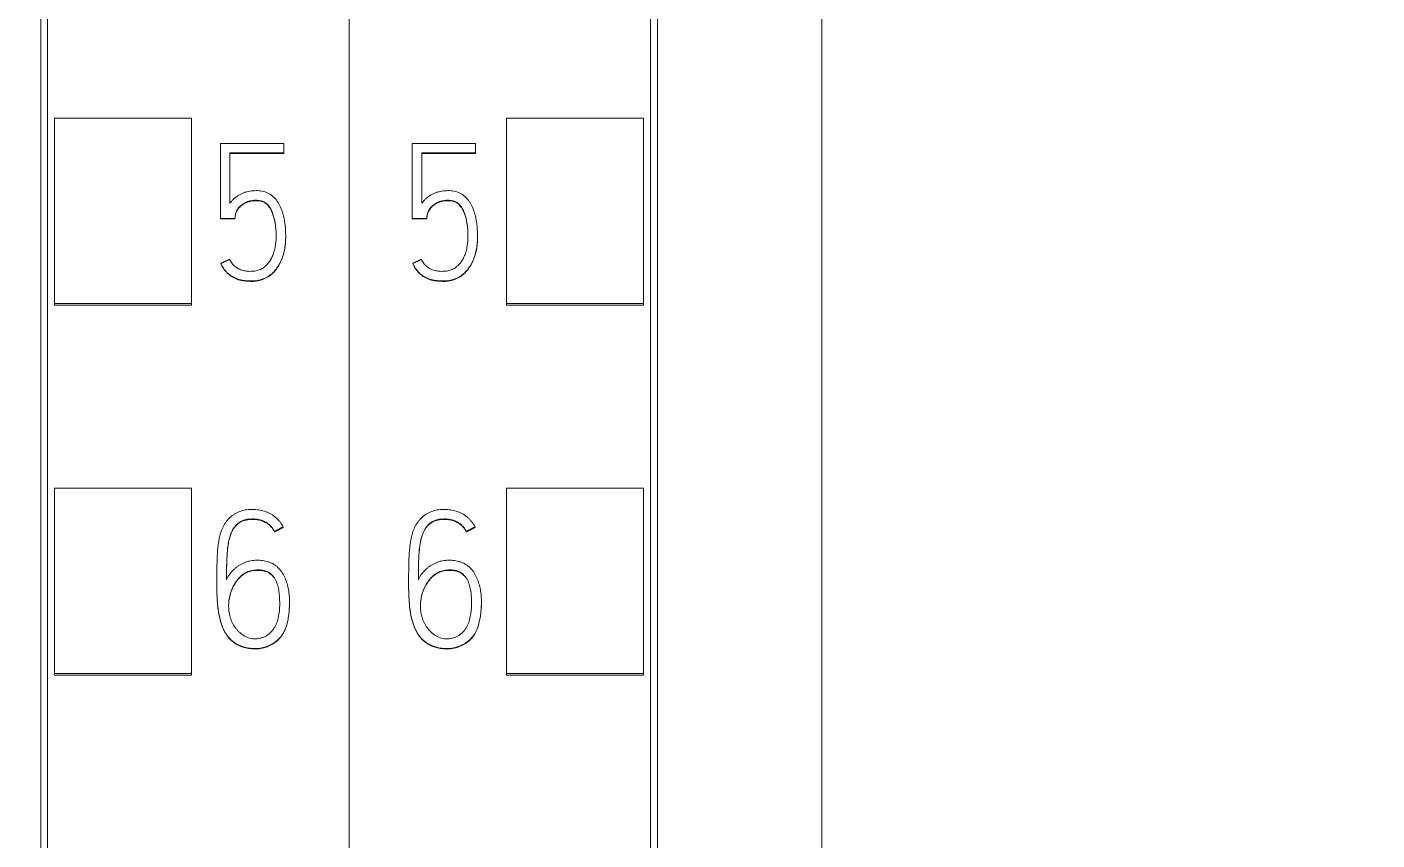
# Model space of a CAD drawing. Header units: millimetres. Extents: x 1359 to 3577, y 1333 to 3557.
# Drawn here: x 2831.47 to 2851.17, y 3276.63 to 3288.49 of the extents above; entities that cross this region are included whole.
import ezdxf

# ---------------------------------------------------------------- set-up
doc = ezdxf.new("R2010")
doc.units = ezdxf.units.MM
doc.set_wipeout_variables(frame=1)
doc.layers.add('000-PI-Oprema', color=30, linetype='Continuous', lineweight=5)
doc.layers.add('002-PI-Kabelska kanalica', color=150, linetype='Continuous')

# ---------------------------------------------------------------- blocks, each defined once
blk = doc.blocks.new('S7-1500 DQ HF - 6ES7522-1BL01-0AB0')
blk.add_wipeout([(0, 147), (34.8, 147), (34.8, 0), (0, 0)])
at = {"layer": '000-PI-Oprema', "color": 0, "linetype": 'ByBlock', "lineweight": 0}
for p, q in [((0, 134.681), (0, 21.262)), ((34.8, 134.681), (34.8, 21.262)), ((4.4, 132.4), (4.4, 23.585)), ((30.4, 23.585), (30.4, 132.4)), ((2.3, 101.375), (2.3, 104.078)), ((4.3, 104.078), (2.3, 104.078)), ((4.3, 101.375), (4.3, 104.078)), ((30.5, 101.375), (30.5, 104.078)), ((30.5, 104.078), (32.5, 104.078)), ((32.5, 101.375), (32.5, 104.078)), ((0.924, 103.71), (0.924, 102.615)), ((1.848, 103.71), (0.924, 103.71)), ((1.848, 103.571), (1.848, 103.71)), ((32.924, 103.71), (32.924, 102.615)), ((33.848, 103.71), (32.924, 103.71)), ((33.848, 103.571), (33.848, 103.71)), ((1.063, 102.836), (1.063, 103.571)), ((1.063, 103.571), (1.848, 103.571)), ((1.848, 103.565), (1.063, 103.565)), ((1.848, 103.571), (1.848, 103.565)), ((33.063, 102.836), (33.063, 103.571)), ((33.063, 103.571), (33.848, 103.571)), ((33.848, 103.565), (33.063, 103.565)), ((33.848, 103.571), (33.848, 103.565)), ((0.924, 102.615), (0.924, 102.609)), ((0.924, 102.615), (1.135, 102.615)), ((1.135, 102.609), (0.924, 102.609)), ((1.135, 102.615), (1.135, 102.609)), ((32.924, 102.615), (32.924, 102.609)), ((32.924, 102.615), (33.135, 102.615)), ((33.135, 102.609), (32.924, 102.609)), ((33.135, 102.615), (33.135, 102.609)), ((1.876, 102.351), (1.876, 102.357)), ((33.876, 102.351), (33.876, 102.357)), ((0.93, 101.96), (0.93, 101.954)), ((32.93, 101.96), (32.93, 101.954)), ((2.3, 101.349), (2.3, 101.375)), ((4.3, 101.375), (2.3, 101.375)), ((4.3, 101.349), (2.3, 101.349)), ((4.3, 101.349), (4.3, 101.375)), ((30.5, 101.349), (30.5, 101.375)), ((30.5, 101.375), (32.5, 101.375)), ((30.5, 101.349), (32.5, 101.349)), ((32.5, 101.349), (32.5, 101.375)), ((2.3, 95.974), (2.3, 98.676)), ((4.3, 98.676), (2.3, 98.676)), ((4.3, 95.974), (4.3, 98.676)), ((30.5, 95.974), (30.5, 98.676)), ((30.5, 98.676), (32.5, 98.676)), ((32.5, 95.974), (32.5, 98.676)), ((1.713, 98.046), (1.713, 98.04)), ((1.841, 98.113), (1.841, 98.107)), ((33.713, 98.046), (33.713, 98.04)), ((33.841, 98.113), (33.841, 98.107)), ((0.87, 97.309), (0.87, 97.302)), ((32.87, 97.309), (32.87, 97.302)), ((1.933, 97.01), (1.933, 97.016)), ((33.933, 97.01), (33.933, 97.016)), ((4.3, 95.974), (2.3, 95.974)), ((2.3, 95.949), (2.3, 95.974)), ((4.3, 95.949), (4.3, 95.974)), ((30.5, 95.974), (32.5, 95.974)), ((30.5, 95.949), (30.5, 95.974)), ((32.5, 95.949), (32.5, 95.974)), ((4.3, 95.949), (2.3, 95.949)), ((30.5, 95.949), (32.5, 95.949))]:
    blk.add_line(p, q, dxfattribs=at)
for points, knots in [([(4.5, 132.586), (4.5, 129.542), (4.5, 119.972), (4.5, 105.802), (4.5, 91.235), (4.5, 77.025), (4.5, 62.731), (4.5, 47.245), (4.5, 34.605), (4.5, 26.64), (4.5, 23.299)], [0, 0, 0, 0, 0.083934, 0.263736, 0.389889, 0.484142, 0.653794, 0.78188, 0.908517, 1, 1, 1, 1]), ([(30.3, 23.299), (30.3, 26.64), (30.3, 34.605), (30.3, 47.245), (30.3, 62.731), (30.3, 77.025), (30.3, 91.235), (30.3, 105.802), (30.3, 119.972), (30.3, 129.542), (30.3, 132.586)], [0, 0, 0, 0, 0.091483, 0.21812, 0.346206, 0.515858, 0.610111, 0.736264, 0.916066, 1, 1, 1, 1]), ([(6.9, 129.52), (6.9, 127.497), (6.9, 118.948), (6.9, 105.802), (6.9, 91.235), (6.9, 77.025), (6.9, 62.731), (6.9, 47.245), (6.9, 34.486), (6.9, 25.605), (6.9, 21.348), (6.9, 20.55)], [0, 0, 0, 0, 0.055935, 0.236292, 0.362833, 0.457376, 0.627551, 0.756032, 0.883059, 0.978086, 1, 1, 1, 1]), ([(0.93, 101.96), (0.942, 101.933), (0.956, 101.908), (0.98, 101.872), (0.988, 101.861), (1.007, 101.838), (1.018, 101.828), (1.039, 101.808), (1.05, 101.799), (1.074, 101.782), (1.085, 101.774), (1.11, 101.759), (1.123, 101.752), (1.15, 101.74), (1.163, 101.735), (1.191, 101.725), (1.205, 101.721), (1.233, 101.714), (1.248, 101.712), (1.277, 101.708), (1.291, 101.707), (1.313, 101.705), (1.32, 101.705), (1.335, 101.704), (1.342, 101.704), (1.364, 101.703), (1.379, 101.703), (1.408, 101.703), (1.423, 101.704), (1.452, 101.708), (1.466, 101.71), (1.495, 101.716), (1.51, 101.72), (1.551, 101.734), (1.578, 101.745), (1.617, 101.767), (1.629, 101.775), (1.653, 101.792), (1.664, 101.801), (1.686, 101.821), (1.697, 101.831), (1.717, 101.852), (1.727, 101.864), (1.753, 101.899), (1.769, 101.923), (1.79, 101.961), (1.797, 101.974), (1.809, 102.001), (1.815, 102.014), (1.831, 102.055), (1.84, 102.083), (1.855, 102.139), (1.861, 102.168), (1.867, 102.211), (1.869, 102.225), (1.872, 102.254), (1.873, 102.269), (1.876, 102.313), (1.876, 102.342), (1.875, 102.4), (1.873, 102.458), (1.868, 102.516), (1.86, 102.574), (1.855, 102.602), (1.846, 102.645), (1.842, 102.66), (1.835, 102.688), (1.83, 102.702), (1.817, 102.744), (1.806, 102.771), (1.786, 102.811), (1.779, 102.824), (1.765, 102.849), (1.757, 102.861), (1.731, 102.896), (1.712, 102.918), (1.667, 102.957), (1.643, 102.974), (1.603, 102.993), (1.589, 102.999), (1.561, 103.008), (1.547, 103.012), (1.518, 103.017), (1.503, 103.019), (1.474, 103.021), (1.459, 103.021), (1.429, 103.021), (1.415, 103.02), (1.386, 103.018), (1.371, 103.016), (1.342, 103.012), (1.328, 103.009), (1.299, 103.002), (1.285, 102.998), (1.257, 102.988), (1.243, 102.982), (1.217, 102.97), (1.204, 102.963), (1.179, 102.948), (1.166, 102.939), (1.143, 102.922), (1.132, 102.912), (1.11, 102.892), (1.1, 102.882), (1.081, 102.86), (1.071, 102.848), (1.063, 102.836)], [0, 0, 0, 0, 0.03125, 0.03125, 0.046875, 0.046875, 0.0625, 0.0625, 0.078125, 0.078125, 0.09375, 0.09375, 0.109375, 0.109375, 0.125, 0.125, 0.140625, 0.140625, 0.15625, 0.15625, 0.171875, 0.171875, 0.179688, 0.179688, 0.1875, 0.1875, 0.203125, 0.203125, 0.21875, 0.21875, 0.234375, 0.234375, 0.25, 0.25, 0.28125, 0.28125, 0.296875, 0.296875, 0.3125, 0.3125, 0.328125, 0.328125, 0.34375, 0.34375, 0.375, 0.375, 0.390625, 0.390625, 0.40625, 0.40625, 0.4375, 0.4375, 0.46875, 0.46875, 0.484375, 0.484375, 0.5, 0.5, 0.53125, 0.53125, 0.5625, 0.59375, 0.59375, 0.625, 0.625, 0.640625, 0.640625, 0.65625, 0.65625, 0.6875, 0.6875, 0.703125, 0.703125, 0.71875, 0.71875, 0.75, 0.75, 0.78125, 0.78125, 0.796875, 0.796875, 0.8125, 0.8125, 0.828125, 0.828125, 0.84375, 0.84375, 0.859375, 0.859375, 0.875, 0.875, 0.890625, 0.890625, 0.90625, 0.90625, 0.921875, 0.921875, 0.9375, 0.9375, 0.953125, 0.953125, 0.96875, 0.96875, 0.984375, 0.984375, 1, 1, 1, 1]), ([(1.135, 102.615), (1.136, 102.638), (1.139, 102.661), (1.148, 102.694), (1.152, 102.705), (1.161, 102.726), (1.166, 102.737), (1.178, 102.756), (1.185, 102.765), (1.2, 102.783), (1.208, 102.791), (1.225, 102.807), (1.234, 102.814), (1.253, 102.828), (1.263, 102.834), (1.283, 102.845), (1.293, 102.85), (1.314, 102.859), (1.325, 102.863), (1.359, 102.873), (1.381, 102.877), (1.416, 102.88), (1.428, 102.881), (1.451, 102.88), (1.462, 102.88), (1.485, 102.878), (1.497, 102.876), (1.514, 102.872), (1.519, 102.871), (1.53, 102.868), (1.536, 102.866), (1.552, 102.86), (1.563, 102.855), (1.582, 102.843), (1.592, 102.836), (1.609, 102.821), (1.617, 102.812), (1.632, 102.794), (1.638, 102.785), (1.657, 102.755), (1.667, 102.735), (1.685, 102.692), (1.693, 102.67), (1.712, 102.604), (1.721, 102.56), (1.73, 102.492), (1.732, 102.469), (1.735, 102.423), (1.736, 102.4), (1.737, 102.331), (1.735, 102.286), (1.726, 102.218), (1.723, 102.195), (1.715, 102.162), (1.712, 102.15), (1.706, 102.128), (1.703, 102.117), (1.692, 102.084), (1.683, 102.063), (1.667, 102.032), (1.662, 102.022), (1.65, 102.002), (1.644, 101.992), (1.623, 101.964), (1.609, 101.946), (1.584, 101.922), (1.575, 101.915), (1.557, 101.9), (1.547, 101.893), (1.528, 101.881), (1.517, 101.876), (1.496, 101.866), (1.486, 101.862), (1.452, 101.852), (1.429, 101.848), (1.395, 101.845), (1.383, 101.844), (1.36, 101.843), (1.348, 101.843), (1.313, 101.845), (1.29, 101.847), (1.257, 101.854), (1.245, 101.857), (1.223, 101.864), (1.212, 101.868), (1.18, 101.883), (1.161, 101.895), (1.133, 101.916), (1.124, 101.924), (1.108, 101.94), (1.092, 101.958), (1.08, 101.977), (1.068, 101.997), (1.062, 102.007), (1.057, 102.018)], [0, 0, 0, 0, 0.03125, 0.03125, 0.046875, 0.046875, 0.0625, 0.0625, 0.078125, 0.078125, 0.09375, 0.09375, 0.109375, 0.109375, 0.125, 0.125, 0.140625, 0.140625, 0.15625, 0.15625, 0.1875, 0.1875, 0.203125, 0.203125, 0.21875, 0.21875, 0.234375, 0.234375, 0.242187, 0.242187, 0.25, 0.25, 0.265625, 0.265625, 0.28125, 0.28125, 0.296875, 0.296875, 0.3125, 0.3125, 0.34375, 0.34375, 0.375, 0.375, 0.4375, 0.4375, 0.46875, 0.46875, 0.5, 0.5, 0.5625, 0.5625, 0.59375, 0.59375, 0.609375, 0.609375, 0.625, 0.625, 0.65625, 0.65625, 0.671875, 0.671875, 0.6875, 0.6875, 0.71875, 0.71875, 0.734375, 0.734375, 0.75, 0.75, 0.765625, 0.765625, 0.78125, 0.78125, 0.8125, 0.8125, 0.828125, 0.828125, 0.84375, 0.84375, 0.875, 0.875, 0.890625, 0.890625, 0.90625, 0.90625, 0.9375, 0.9375, 0.953125, 0.953125, 0.96875, 0.984375, 0.984375, 1, 1, 1, 1]), ([(1.736, 102.352), (1.736, 102.358), (1.736, 102.364), (1.736, 102.393), (1.735, 102.416), (1.732, 102.461), (1.73, 102.484), (1.724, 102.529), (1.721, 102.552), (1.712, 102.597), (1.706, 102.62), (1.696, 102.653), (1.692, 102.664), (1.685, 102.685), (1.681, 102.696), (1.667, 102.728), (1.657, 102.749), (1.639, 102.778), (1.632, 102.787), (1.617, 102.805), (1.609, 102.814), (1.592, 102.829), (1.583, 102.836), (1.563, 102.849), (1.553, 102.854), (1.531, 102.862), (1.52, 102.865), (1.497, 102.87), (1.486, 102.871), (1.463, 102.874), (1.451, 102.874), (1.428, 102.874), (1.417, 102.874), (1.393, 102.872), (1.382, 102.871), (1.359, 102.866), (1.337, 102.861), (1.315, 102.853), (1.294, 102.844), (1.283, 102.839), (1.253, 102.822), (1.234, 102.809), (1.209, 102.786), (1.201, 102.777), (1.186, 102.76), (1.179, 102.75), (1.166, 102.731), (1.161, 102.721), (1.152, 102.7), (1.148, 102.689), (1.142, 102.666), (1.14, 102.655), (1.137, 102.632), (1.136, 102.62), (1.135, 102.609)], [0, 0, 0, 0, 0.015899, 0.015899, 0.077406, 0.077406, 0.138912, 0.138912, 0.200418, 0.200418, 0.261925, 0.261925, 0.292678, 0.292678, 0.323431, 0.323431, 0.384937, 0.384937, 0.41569, 0.41569, 0.446443, 0.446443, 0.477197, 0.477197, 0.50795, 0.50795, 0.538703, 0.538703, 0.569456, 0.569456, 0.600209, 0.600209, 0.630962, 0.630962, 0.661715, 0.661715, 0.692469, 0.723222, 0.723222, 0.753975, 0.753975, 0.815481, 0.815481, 0.846234, 0.846234, 0.876987, 0.876987, 0.907741, 0.907741, 0.938494, 0.938494, 0.969247, 0.969247, 1, 1, 1, 1]), ([(32.93, 101.96), (32.942, 101.933), (32.956, 101.908), (32.98, 101.872), (32.988, 101.861), (33.007, 101.838), (33.018, 101.828), (33.039, 101.808), (33.05, 101.799), (33.074, 101.782), (33.085, 101.774), (33.11, 101.759), (33.123, 101.752), (33.15, 101.74), (33.163, 101.735), (33.191, 101.725), (33.205, 101.721), (33.233, 101.714), (33.248, 101.712), (33.277, 101.708), (33.291, 101.707), (33.313, 101.705), (33.32, 101.705), (33.335, 101.704), (33.342, 101.704), (33.364, 101.703), (33.379, 101.703), (33.408, 101.703), (33.423, 101.704), (33.452, 101.708), (33.466, 101.71), (33.495, 101.716), (33.51, 101.72), (33.551, 101.734), (33.578, 101.745), (33.617, 101.767), (33.629, 101.775), (33.653, 101.792), (33.664, 101.801), (33.686, 101.821), (33.697, 101.831), (33.717, 101.852), (33.727, 101.864), (33.753, 101.899), (33.769, 101.923), (33.79, 101.961), (33.797, 101.974), (33.809, 102.001), (33.815, 102.014), (33.831, 102.055), (33.84, 102.083), (33.855, 102.139), (33.861, 102.168), (33.867, 102.211), (33.869, 102.225), (33.872, 102.254), (33.873, 102.269), (33.876, 102.313), (33.876, 102.342), (33.875, 102.4), (33.873, 102.458), (33.868, 102.516), (33.86, 102.574), (33.855, 102.602), (33.846, 102.645), (33.842, 102.66), (33.835, 102.688), (33.83, 102.702), (33.817, 102.744), (33.806, 102.771), (33.786, 102.811), (33.779, 102.824), (33.765, 102.849), (33.757, 102.861), (33.731, 102.896), (33.712, 102.918), (33.667, 102.957), (33.643, 102.974), (33.603, 102.993), (33.589, 102.999), (33.561, 103.008), (33.547, 103.012), (33.518, 103.017), (33.503, 103.019), (33.474, 103.021), (33.459, 103.021), (33.429, 103.021), (33.415, 103.02), (33.386, 103.018), (33.371, 103.016), (33.342, 103.012), (33.328, 103.009), (33.299, 103.002), (33.285, 102.998), (33.257, 102.988), (33.243, 102.982), (33.217, 102.97), (33.204, 102.963), (33.179, 102.948), (33.166, 102.939), (33.143, 102.922), (33.132, 102.912), (33.11, 102.892), (33.1, 102.882), (33.081, 102.86), (33.071, 102.848), (33.063, 102.836)], [0, 0, 0, 0, 0.03125, 0.03125, 0.046875, 0.046875, 0.0625, 0.0625, 0.078125, 0.078125, 0.09375, 0.09375, 0.109375, 0.109375, 0.125, 0.125, 0.140625, 0.140625, 0.15625, 0.15625, 0.171875, 0.171875, 0.179688, 0.179688, 0.1875, 0.1875, 0.203125, 0.203125, 0.21875, 0.21875, 0.234375, 0.234375, 0.25, 0.25, 0.28125, 0.28125, 0.296875, 0.296875, 0.3125, 0.3125, 0.328125, 0.328125, 0.34375, 0.34375, 0.375, 0.375, 0.390625, 0.390625, 0.40625, 0.40625, 0.4375, 0.4375, 0.46875, 0.46875, 0.484375, 0.484375, 0.5, 0.5, 0.53125, 0.53125, 0.5625, 0.59375, 0.59375, 0.625, 0.625, 0.640625, 0.640625, 0.65625, 0.65625, 0.6875, 0.6875, 0.703125, 0.703125, 0.71875, 0.71875, 0.75, 0.75, 0.78125, 0.78125, 0.796875, 0.796875, 0.8125, 0.8125, 0.828125, 0.828125, 0.84375, 0.84375, 0.859375, 0.859375, 0.875, 0.875, 0.890625, 0.890625, 0.90625, 0.90625, 0.921875, 0.921875, 0.9375, 0.9375, 0.953125, 0.953125, 0.96875, 0.96875, 0.984375, 0.984375, 1, 1, 1, 1]), ([(33.135, 102.615), (33.136, 102.638), (33.139, 102.661), (33.148, 102.694), (33.152, 102.705), (33.161, 102.726), (33.166, 102.737), (33.178, 102.756), (33.185, 102.765), (33.2, 102.783), (33.208, 102.791), (33.225, 102.807), (33.234, 102.814), (33.253, 102.828), (33.263, 102.834), (33.283, 102.845), (33.293, 102.85), (33.314, 102.859), (33.325, 102.863), (33.359, 102.873), (33.381, 102.877), (33.416, 102.88), (33.428, 102.881), (33.451, 102.88), (33.462, 102.88), (33.485, 102.878), (33.497, 102.876), (33.514, 102.872), (33.519, 102.871), (33.53, 102.868), (33.536, 102.866), (33.552, 102.86), (33.563, 102.855), (33.582, 102.843), (33.592, 102.836), (33.609, 102.821), (33.617, 102.812), (33.632, 102.794), (33.638, 102.785), (33.657, 102.755), (33.667, 102.735), (33.685, 102.692), (33.693, 102.67), (33.712, 102.604), (33.721, 102.56), (33.73, 102.492), (33.732, 102.469), (33.735, 102.423), (33.736, 102.4), (33.737, 102.331), (33.735, 102.286), (33.726, 102.218), (33.723, 102.195), (33.715, 102.162), (33.712, 102.15), (33.706, 102.128), (33.703, 102.117), (33.692, 102.084), (33.683, 102.063), (33.667, 102.032), (33.662, 102.022), (33.65, 102.002), (33.644, 101.992), (33.623, 101.964), (33.609, 101.946), (33.584, 101.922), (33.575, 101.915), (33.557, 101.9), (33.547, 101.893), (33.528, 101.881), (33.517, 101.876), (33.496, 101.866), (33.486, 101.862), (33.452, 101.852), (33.429, 101.848), (33.395, 101.845), (33.383, 101.844), (33.36, 101.843), (33.348, 101.843), (33.313, 101.845), (33.29, 101.847), (33.257, 101.854), (33.245, 101.857), (33.223, 101.864), (33.212, 101.868), (33.18, 101.883), (33.161, 101.895), (33.133, 101.916), (33.124, 101.924), (33.108, 101.94), (33.092, 101.958), (33.08, 101.977), (33.068, 101.997), (33.062, 102.007), (33.057, 102.018)], [0, 0, 0, 0, 0.03125, 0.03125, 0.046875, 0.046875, 0.0625, 0.0625, 0.078125, 0.078125, 0.09375, 0.09375, 0.109375, 0.109375, 0.125, 0.125, 0.140625, 0.140625, 0.15625, 0.15625, 0.1875, 0.1875, 0.203125, 0.203125, 0.21875, 0.21875, 0.234375, 0.234375, 0.242187, 0.242187, 0.25, 0.25, 0.265625, 0.265625, 0.28125, 0.28125, 0.296875, 0.296875, 0.3125, 0.3125, 0.34375, 0.34375, 0.375, 0.375, 0.4375, 0.4375, 0.46875, 0.46875, 0.5, 0.5, 0.5625, 0.5625, 0.59375, 0.59375, 0.609375, 0.609375, 0.625, 0.625, 0.65625, 0.65625, 0.671875, 0.671875, 0.6875, 0.6875, 0.71875, 0.71875, 0.734375, 0.734375, 0.75, 0.75, 0.765625, 0.765625, 0.78125, 0.78125, 0.8125, 0.8125, 0.828125, 0.828125, 0.84375, 0.84375, 0.875, 0.875, 0.890625, 0.890625, 0.90625, 0.90625, 0.9375, 0.9375, 0.953125, 0.953125, 0.96875, 0.984375, 0.984375, 1, 1, 1, 1]), ([(33.736, 102.352), (33.736, 102.358), (33.736, 102.364), (33.736, 102.393), (33.735, 102.416), (33.732, 102.461), (33.73, 102.484), (33.724, 102.529), (33.721, 102.552), (33.712, 102.597), (33.706, 102.62), (33.696, 102.653), (33.692, 102.664), (33.685, 102.685), (33.681, 102.696), (33.667, 102.728), (33.657, 102.749), (33.639, 102.778), (33.632, 102.787), (33.617, 102.805), (33.609, 102.814), (33.592, 102.829), (33.583, 102.836), (33.563, 102.849), (33.553, 102.854), (33.531, 102.862), (33.52, 102.865), (33.497, 102.87), (33.486, 102.871), (33.463, 102.874), (33.451, 102.874), (33.428, 102.874), (33.417, 102.874), (33.393, 102.872), (33.382, 102.871), (33.359, 102.866), (33.337, 102.861), (33.315, 102.853), (33.294, 102.844), (33.283, 102.839), (33.253, 102.822), (33.234, 102.809), (33.209, 102.786), (33.201, 102.777), (33.186, 102.76), (33.179, 102.75), (33.166, 102.731), (33.161, 102.721), (33.152, 102.7), (33.148, 102.689), (33.142, 102.666), (33.14, 102.655), (33.137, 102.632), (33.136, 102.62), (33.135, 102.609)], [0, 0, 0, 0, 0.015899, 0.015899, 0.077406, 0.077406, 0.138912, 0.138912, 0.200418, 0.200418, 0.261925, 0.261925, 0.292678, 0.292678, 0.323431, 0.323431, 0.384937, 0.384937, 0.41569, 0.41569, 0.446443, 0.446443, 0.477197, 0.477197, 0.50795, 0.50795, 0.538703, 0.538703, 0.569456, 0.569456, 0.600209, 0.600209, 0.630962, 0.630962, 0.661715, 0.661715, 0.692469, 0.723222, 0.723222, 0.753975, 0.753975, 0.815481, 0.815481, 0.846234, 0.846234, 0.876987, 0.876987, 0.907741, 0.907741, 0.938494, 0.938494, 0.969247, 0.969247, 1, 1, 1, 1]), ([(1.876, 102.351), (1.876, 102.329), (1.875, 102.308), (1.873, 102.258), (1.871, 102.229), (1.865, 102.186), (1.862, 102.171), (1.857, 102.142), (1.853, 102.128), (1.843, 102.085), (1.834, 102.058), (1.813, 102.003), (1.801, 101.976), (1.774, 101.924), (1.758, 101.899), (1.732, 101.864), (1.723, 101.853), (1.703, 101.831), (1.693, 101.821), (1.66, 101.791), (1.637, 101.773), (1.599, 101.751), (1.586, 101.744), (1.559, 101.732), (1.545, 101.726), (1.504, 101.712), (1.475, 101.705), (1.431, 101.699), (1.417, 101.698), (1.387, 101.696), (1.372, 101.696), (1.343, 101.697), (1.329, 101.698), (1.299, 101.7), (1.285, 101.701), (1.255, 101.704), (1.241, 101.707), (1.212, 101.713), (1.198, 101.717), (1.17, 101.726), (1.156, 101.731), (1.129, 101.743), (1.116, 101.75), (1.09, 101.765), (1.078, 101.773), (1.054, 101.79), (1.042, 101.799), (1.02, 101.819), (1.01, 101.829), (0.991, 101.852), (0.982, 101.863), (0.956, 101.9), (0.942, 101.927), (0.93, 101.954)], [0, 0, 0, 0, 0.044434, 0.044434, 0.104157, 0.104157, 0.134018, 0.134018, 0.16388, 0.16388, 0.223602, 0.223602, 0.283325, 0.283325, 0.343048, 0.343048, 0.37291, 0.37291, 0.402771, 0.402771, 0.462494, 0.462494, 0.492355, 0.492355, 0.522217, 0.522217, 0.58194, 0.58194, 0.611801, 0.611801, 0.641663, 0.641663, 0.671524, 0.671524, 0.701386, 0.701386, 0.731247, 0.731247, 0.761108, 0.761108, 0.79097, 0.79097, 0.820831, 0.820831, 0.850693, 0.850693, 0.880554, 0.880554, 0.910416, 0.910416, 0.940277, 0.940277, 1, 1, 1, 1]), ([(33.876, 102.351), (33.876, 102.329), (33.875, 102.308), (33.873, 102.258), (33.871, 102.229), (33.865, 102.186), (33.862, 102.171), (33.857, 102.142), (33.853, 102.128), (33.843, 102.085), (33.834, 102.058), (33.813, 102.003), (33.801, 101.976), (33.774, 101.924), (33.758, 101.899), (33.732, 101.864), (33.723, 101.853), (33.703, 101.831), (33.693, 101.821), (33.66, 101.791), (33.637, 101.773), (33.599, 101.751), (33.586, 101.744), (33.559, 101.732), (33.545, 101.726), (33.504, 101.712), (33.475, 101.705), (33.431, 101.699), (33.417, 101.698), (33.387, 101.696), (33.372, 101.696), (33.343, 101.697), (33.329, 101.698), (33.299, 101.7), (33.285, 101.701), (33.255, 101.704), (33.241, 101.707), (33.212, 101.713), (33.198, 101.717), (33.17, 101.726), (33.156, 101.731), (33.129, 101.743), (33.116, 101.75), (33.09, 101.765), (33.078, 101.773), (33.054, 101.79), (33.042, 101.799), (33.02, 101.819), (33.01, 101.829), (32.991, 101.852), (32.982, 101.863), (32.956, 101.9), (32.942, 101.927), (32.93, 101.954)], [0, 0, 0, 0, 0.044434, 0.044434, 0.104157, 0.104157, 0.134018, 0.134018, 0.16388, 0.16388, 0.223602, 0.223602, 0.283325, 0.283325, 0.343048, 0.343048, 0.37291, 0.37291, 0.402771, 0.402771, 0.462494, 0.462494, 0.492355, 0.492355, 0.522217, 0.522217, 0.58194, 0.58194, 0.611801, 0.611801, 0.641663, 0.641663, 0.671524, 0.671524, 0.701386, 0.701386, 0.731247, 0.731247, 0.761108, 0.761108, 0.79097, 0.79097, 0.820831, 0.820831, 0.850693, 0.850693, 0.880554, 0.880554, 0.910416, 0.910416, 0.940277, 0.940277, 1, 1, 1, 1]), ([(1.841, 98.113), (1.827, 98.138), (1.811, 98.162), (1.784, 98.196), (1.775, 98.207), (1.755, 98.228), (1.745, 98.238), (1.712, 98.267), (1.689, 98.284), (1.652, 98.306), (1.639, 98.313), (1.612, 98.325), (1.599, 98.33), (1.558, 98.344), (1.53, 98.351), (1.488, 98.359), (1.473, 98.361), (1.444, 98.365), (1.43, 98.366), (1.387, 98.368), (1.358, 98.368), (1.315, 98.364), (1.301, 98.362), (1.272, 98.358), (1.258, 98.355), (1.216, 98.343), (1.189, 98.333), (1.15, 98.313), (1.138, 98.306), (1.113, 98.29), (1.101, 98.282), (1.067, 98.255), (1.047, 98.235), (1.018, 98.202), (1.009, 98.19), (0.992, 98.167), (0.985, 98.155), (0.963, 98.117), (0.951, 98.091), (0.93, 98.037), (0.922, 98.009), (0.908, 97.954), (0.903, 97.926), (0.894, 97.869), (0.89, 97.841), (0.881, 97.756), (0.877, 97.698), (0.873, 97.584), (0.872, 97.526), (0.869, 97.354), (0.868, 97.24), (0.874, 97.097), (0.876, 97.068), (0.879, 97.011), (0.882, 96.983), (0.891, 96.897), (0.9, 96.841), (0.917, 96.77), (0.92, 96.756), (0.928, 96.729), (0.933, 96.715), (0.947, 96.674), (0.957, 96.647), (0.975, 96.608), (0.982, 96.595), (0.996, 96.569), (1.003, 96.557), (1.027, 96.52), (1.045, 96.498), (1.075, 96.467), (1.086, 96.457), (1.108, 96.438), (1.12, 96.43), (1.156, 96.406), (1.182, 96.392), (1.222, 96.375), (1.236, 96.37), (1.264, 96.361), (1.278, 96.357), (1.32, 96.347), (1.348, 96.342), (1.391, 96.338), (1.406, 96.337), (1.435, 96.337), (1.45, 96.337), (1.493, 96.34), (1.521, 96.345), (1.563, 96.355), (1.577, 96.359), (1.605, 96.369), (1.619, 96.374), (1.658, 96.392), (1.684, 96.406), (1.719, 96.43), (1.731, 96.439), (1.754, 96.457), (1.764, 96.467), (1.795, 96.498), (1.813, 96.52), (1.837, 96.557), (1.844, 96.569), (1.857, 96.595), (1.863, 96.609), (1.88, 96.649), (1.889, 96.676), (1.9, 96.718), (1.903, 96.732), (1.909, 96.76), (1.911, 96.775), (1.918, 96.818), (1.922, 96.846), (1.931, 96.932), (1.934, 96.989), (1.932, 97.075), (1.93, 97.104), (1.923, 97.161), (1.919, 97.19), (1.906, 97.247), (1.899, 97.275), (1.881, 97.331), (1.87, 97.358), (1.845, 97.411), (1.831, 97.436), (1.798, 97.484), (1.779, 97.506), (1.747, 97.536), (1.735, 97.545), (1.711, 97.562), (1.699, 97.57), (1.673, 97.583), (1.66, 97.589), (1.632, 97.6), (1.618, 97.604), (1.576, 97.616), (1.547, 97.621), (1.503, 97.625), (1.488, 97.626), (1.459, 97.626), (1.444, 97.626), (1.401, 97.624), (1.372, 97.62), (1.329, 97.61), (1.314, 97.606), (1.287, 97.597), (1.273, 97.591), (1.234, 97.573), (1.208, 97.559), (1.172, 97.534), (1.16, 97.525), (1.137, 97.507), (1.127, 97.497), (1.095, 97.467), (1.076, 97.445), (1.041, 97.398), (1.025, 97.373), (1.012, 97.347)], [0, 0, 0, 0, 0.015625, 0.015625, 0.023437, 0.023437, 0.03125, 0.03125, 0.046875, 0.046875, 0.054687, 0.054687, 0.0625, 0.0625, 0.078125, 0.078125, 0.085937, 0.085937, 0.09375, 0.09375, 0.109375, 0.109375, 0.117187, 0.117187, 0.125, 0.125, 0.140625, 0.140625, 0.148437, 0.148437, 0.15625, 0.15625, 0.171875, 0.171875, 0.179687, 0.179687, 0.1875, 0.1875, 0.203125, 0.203125, 0.21875, 0.21875, 0.234375, 0.234375, 0.25, 0.25, 0.28125, 0.28125, 0.3125, 0.3125, 0.375, 0.375, 0.390625, 0.390625, 0.40625, 0.40625, 0.4375, 0.4375, 0.445313, 0.445313, 0.453125, 0.453125, 0.46875, 0.46875, 0.476563, 0.476563, 0.484375, 0.484375, 0.5, 0.5, 0.507813, 0.507813, 0.515625, 0.515625, 0.53125, 0.53125, 0.539063, 0.539063, 0.546875, 0.546875, 0.5625, 0.5625, 0.570313, 0.570313, 0.578125, 0.578125, 0.59375, 0.59375, 0.601563, 0.601563, 0.609375, 0.609375, 0.625, 0.625, 0.632813, 0.632813, 0.640625, 0.640625, 0.65625, 0.65625, 0.664063, 0.664063, 0.671875, 0.671875, 0.6875, 0.6875, 0.695313, 0.695313, 0.703125, 0.703125, 0.71875, 0.71875, 0.75, 0.75, 0.765625, 0.765625, 0.78125, 0.78125, 0.796875, 0.796875, 0.8125, 0.8125, 0.828125, 0.828125, 0.84375, 0.84375, 0.851563, 0.851563, 0.859375, 0.859375, 0.867188, 0.867188, 0.875, 0.875, 0.890625, 0.890625, 0.898438, 0.898438, 0.90625, 0.90625, 0.921875, 0.921875, 0.929688, 0.929688, 0.9375, 0.9375, 0.953125, 0.953125, 0.960938, 0.960938, 0.96875, 0.96875, 0.984375, 0.984375, 1, 1, 1, 1]), ([(33.841, 98.113), (33.827, 98.138), (33.811, 98.162), (33.784, 98.196), (33.775, 98.207), (33.755, 98.228), (33.745, 98.238), (33.712, 98.267), (33.689, 98.284), (33.652, 98.306), (33.639, 98.313), (33.612, 98.325), (33.599, 98.33), (33.558, 98.344), (33.53, 98.351), (33.488, 98.359), (33.473, 98.361), (33.444, 98.365), (33.43, 98.366), (33.387, 98.368), (33.358, 98.368), (33.315, 98.364), (33.301, 98.362), (33.272, 98.358), (33.258, 98.355), (33.216, 98.343), (33.189, 98.333), (33.15, 98.313), (33.138, 98.306), (33.113, 98.29), (33.101, 98.282), (33.067, 98.255), (33.047, 98.235), (33.018, 98.202), (33.009, 98.19), (32.992, 98.167), (32.985, 98.155), (32.963, 98.117), (32.951, 98.091), (32.93, 98.037), (32.922, 98.009), (32.908, 97.954), (32.903, 97.926), (32.894, 97.869), (32.89, 97.841), (32.881, 97.756), (32.877, 97.698), (32.873, 97.584), (32.872, 97.526), (32.869, 97.354), (32.868, 97.24), (32.874, 97.097), (32.876, 97.068), (32.879, 97.011), (32.882, 96.983), (32.891, 96.897), (32.9, 96.841), (32.917, 96.77), (32.92, 96.756), (32.928, 96.729), (32.933, 96.715), (32.947, 96.674), (32.957, 96.647), (32.975, 96.608), (32.982, 96.595), (32.996, 96.569), (33.003, 96.557), (33.027, 96.52), (33.045, 96.498), (33.075, 96.467), (33.086, 96.457), (33.108, 96.438), (33.12, 96.43), (33.156, 96.406), (33.182, 96.392), (33.222, 96.375), (33.236, 96.37), (33.264, 96.361), (33.278, 96.357), (33.32, 96.347), (33.348, 96.342), (33.391, 96.338), (33.406, 96.337), (33.435, 96.337), (33.45, 96.337), (33.493, 96.34), (33.521, 96.345), (33.563, 96.355), (33.577, 96.359), (33.605, 96.369), (33.619, 96.374), (33.658, 96.392), (33.684, 96.406), (33.719, 96.43), (33.731, 96.439), (33.754, 96.457), (33.764, 96.467), (33.795, 96.498), (33.813, 96.52), (33.837, 96.557), (33.844, 96.569), (33.857, 96.595), (33.863, 96.609), (33.88, 96.649), (33.889, 96.676), (33.9, 96.718), (33.903, 96.732), (33.909, 96.76), (33.911, 96.775), (33.918, 96.818), (33.922, 96.846), (33.931, 96.932), (33.934, 96.989), (33.932, 97.075), (33.93, 97.104), (33.923, 97.161), (33.919, 97.19), (33.906, 97.247), (33.899, 97.275), (33.881, 97.331), (33.87, 97.358), (33.845, 97.411), (33.831, 97.436), (33.798, 97.484), (33.779, 97.506), (33.747, 97.536), (33.735, 97.545), (33.711, 97.562), (33.699, 97.57), (33.673, 97.583), (33.66, 97.589), (33.632, 97.6), (33.618, 97.604), (33.576, 97.616), (33.547, 97.621), (33.503, 97.625), (33.488, 97.626), (33.459, 97.626), (33.444, 97.626), (33.401, 97.624), (33.372, 97.62), (33.329, 97.61), (33.314, 97.606), (33.287, 97.597), (33.273, 97.591), (33.234, 97.573), (33.208, 97.559), (33.172, 97.534), (33.16, 97.525), (33.137, 97.507), (33.127, 97.497), (33.095, 97.467), (33.076, 97.445), (33.041, 97.398), (33.025, 97.373), (33.012, 97.347)], [0, 0, 0, 0, 0.015625, 0.015625, 0.023437, 0.023437, 0.03125, 0.03125, 0.046875, 0.046875, 0.054688, 0.054688, 0.0625, 0.0625, 0.078125, 0.078125, 0.085938, 0.085938, 0.09375, 0.09375, 0.109375, 0.109375, 0.117188, 0.117188, 0.125, 0.125, 0.140625, 0.140625, 0.148437, 0.148437, 0.15625, 0.15625, 0.171875, 0.171875, 0.179687, 0.179687, 0.1875, 0.1875, 0.203125, 0.203125, 0.21875, 0.21875, 0.234375, 0.234375, 0.25, 0.25, 0.28125, 0.28125, 0.3125, 0.3125, 0.375, 0.375, 0.390625, 0.390625, 0.40625, 0.40625, 0.4375, 0.4375, 0.445312, 0.445312, 0.453125, 0.453125, 0.46875, 0.46875, 0.476562, 0.476562, 0.484375, 0.484375, 0.5, 0.5, 0.507812, 0.507812, 0.515625, 0.515625, 0.53125, 0.53125, 0.539062, 0.539062, 0.546875, 0.546875, 0.5625, 0.5625, 0.570312, 0.570312, 0.578125, 0.578125, 0.59375, 0.59375, 0.601562, 0.601562, 0.609375, 0.609375, 0.625, 0.625, 0.632812, 0.632812, 0.640625, 0.640625, 0.65625, 0.65625, 0.664063, 0.664063, 0.671875, 0.671875, 0.6875, 0.6875, 0.695313, 0.695313, 0.703125, 0.703125, 0.71875, 0.71875, 0.75, 0.75, 0.765625, 0.765625, 0.78125, 0.78125, 0.796875, 0.796875, 0.8125, 0.8125, 0.828125, 0.828125, 0.84375, 0.84375, 0.851562, 0.851562, 0.859375, 0.859375, 0.867187, 0.867187, 0.875, 0.875, 0.890625, 0.890625, 0.898437, 0.898437, 0.90625, 0.90625, 0.921875, 0.921875, 0.929687, 0.929687, 0.9375, 0.9375, 0.953125, 0.953125, 0.960937, 0.960937, 0.96875, 0.96875, 0.984375, 0.984375, 1, 1, 1, 1]), ([(1.012, 97.347), (1.012, 97.408), (1.012, 97.469), (1.014, 97.56), (1.015, 97.59), (1.018, 97.651), (1.019, 97.681), (1.023, 97.742), (1.025, 97.772), (1.032, 97.833), (1.037, 97.863), (1.045, 97.908), (1.049, 97.923), (1.056, 97.952), (1.06, 97.967), (1.075, 98.012), (1.086, 98.04), (1.104, 98.074), (1.108, 98.081), (1.116, 98.094), (1.121, 98.1), (1.134, 98.119), (1.144, 98.131), (1.16, 98.148), (1.166, 98.153), (1.177, 98.164), (1.184, 98.168), (1.203, 98.182), (1.216, 98.19), (1.237, 98.2), (1.244, 98.203), (1.258, 98.209), (1.266, 98.211), (1.288, 98.218), (1.303, 98.221), (1.334, 98.226), (1.349, 98.227), (1.38, 98.229), (1.396, 98.229), (1.427, 98.228), (1.442, 98.227), (1.473, 98.223), (1.495, 98.218), (1.517, 98.212), (1.532, 98.207), (1.54, 98.204), (1.561, 98.195), (1.575, 98.188), (1.602, 98.173), (1.615, 98.164), (1.633, 98.15), (1.639, 98.144), (1.65, 98.134), (1.656, 98.128), (1.672, 98.111), (1.681, 98.099), (1.699, 98.074), (1.707, 98.06), (1.713, 98.046)], [0, 0, 0, 0, 0.125, 0.125, 0.1875, 0.1875, 0.25, 0.25, 0.3125, 0.3125, 0.375, 0.375, 0.40625, 0.40625, 0.4375, 0.4375, 0.5, 0.5, 0.515625, 0.515625, 0.53125, 0.53125, 0.5625, 0.5625, 0.578125, 0.578125, 0.59375, 0.59375, 0.625, 0.625, 0.640625, 0.640625, 0.65625, 0.65625, 0.6875, 0.6875, 0.71875, 0.71875, 0.75, 0.75, 0.78125, 0.78125, 0.8125, 0.828125, 0.828125, 0.84375, 0.84375, 0.875, 0.875, 0.90625, 0.90625, 0.921875, 0.921875, 0.9375, 0.9375, 0.96875, 0.96875, 1, 1, 1, 1]), ([(1.713, 98.04), (1.7, 98.068), (1.682, 98.093), (1.656, 98.122), (1.651, 98.127), (1.639, 98.138), (1.634, 98.143), (1.615, 98.157), (1.603, 98.166), (1.576, 98.181), (1.562, 98.188), (1.534, 98.2), (1.519, 98.205), (1.489, 98.213), (1.474, 98.216), (1.443, 98.221), (1.428, 98.222), (1.382, 98.223), (1.351, 98.222), (1.306, 98.215), (1.29, 98.212), (1.261, 98.203), (1.246, 98.198), (1.218, 98.185), (1.205, 98.177), (1.179, 98.159), (1.168, 98.149), (1.146, 98.127), (1.136, 98.116), (1.118, 98.091), (1.11, 98.078), (1.095, 98.051), (1.088, 98.037), (1.076, 98.009), (1.071, 97.994), (1.057, 97.95), (1.049, 97.921), (1.037, 97.861), (1.033, 97.831), (1.025, 97.77), (1.023, 97.739), (1.019, 97.678), (1.018, 97.647), (1.015, 97.586), (1.015, 97.555), (1.012, 97.463), (1.012, 97.402), (1.012, 97.341)], [0, 0, 0, 0, 0.0625, 0.0625, 0.078125, 0.078125, 0.09375, 0.09375, 0.125, 0.125, 0.15625, 0.15625, 0.1875, 0.1875, 0.21875, 0.21875, 0.25, 0.25, 0.3125, 0.3125, 0.34375, 0.34375, 0.375, 0.375, 0.40625, 0.40625, 0.4375, 0.4375, 0.46875, 0.46875, 0.5, 0.5, 0.53125, 0.53125, 0.5625, 0.5625, 0.625, 0.625, 0.6875, 0.6875, 0.75, 0.75, 0.8125, 0.8125, 0.875, 0.875, 1, 1, 1, 1]), ([(33.012, 97.347), (33.012, 97.408), (33.012, 97.469), (33.014, 97.56), (33.015, 97.59), (33.018, 97.651), (33.019, 97.681), (33.023, 97.742), (33.025, 97.772), (33.032, 97.833), (33.037, 97.863), (33.045, 97.908), (33.049, 97.923), (33.056, 97.952), (33.06, 97.967), (33.075, 98.012), (33.086, 98.04), (33.104, 98.074), (33.108, 98.081), (33.116, 98.094), (33.121, 98.1), (33.134, 98.119), (33.144, 98.131), (33.16, 98.148), (33.166, 98.153), (33.177, 98.164), (33.184, 98.168), (33.203, 98.182), (33.216, 98.19), (33.237, 98.2), (33.244, 98.203), (33.258, 98.209), (33.266, 98.211), (33.288, 98.218), (33.303, 98.221), (33.334, 98.226), (33.349, 98.227), (33.38, 98.229), (33.396, 98.229), (33.427, 98.228), (33.442, 98.227), (33.473, 98.223), (33.495, 98.218), (33.517, 98.212), (33.532, 98.207), (33.54, 98.204), (33.561, 98.195), (33.575, 98.188), (33.602, 98.173), (33.615, 98.164), (33.633, 98.15), (33.639, 98.144), (33.65, 98.134), (33.656, 98.128), (33.672, 98.111), (33.681, 98.099), (33.699, 98.074), (33.707, 98.06), (33.713, 98.046)], [0, 0, 0, 0, 0.125, 0.125, 0.1875, 0.1875, 0.25, 0.25, 0.3125, 0.3125, 0.375, 0.375, 0.40625, 0.40625, 0.4375, 0.4375, 0.5, 0.5, 0.515625, 0.515625, 0.53125, 0.53125, 0.5625, 0.5625, 0.578125, 0.578125, 0.59375, 0.59375, 0.625, 0.625, 0.640625, 0.640625, 0.65625, 0.65625, 0.6875, 0.6875, 0.71875, 0.71875, 0.75, 0.75, 0.78125, 0.78125, 0.8125, 0.828125, 0.828125, 0.84375, 0.84375, 0.875, 0.875, 0.90625, 0.90625, 0.921875, 0.921875, 0.9375, 0.9375, 0.96875, 0.96875, 1, 1, 1, 1]), ([(33.713, 98.04), (33.7, 98.068), (33.682, 98.093), (33.656, 98.122), (33.651, 98.127), (33.639, 98.138), (33.634, 98.143), (33.615, 98.157), (33.603, 98.166), (33.576, 98.181), (33.562, 98.188), (33.534, 98.2), (33.519, 98.205), (33.489, 98.213), (33.474, 98.216), (33.443, 98.221), (33.428, 98.222), (33.382, 98.223), (33.351, 98.222), (33.306, 98.215), (33.29, 98.212), (33.261, 98.203), (33.246, 98.198), (33.218, 98.185), (33.205, 98.177), (33.179, 98.159), (33.168, 98.149), (33.146, 98.127), (33.136, 98.116), (33.118, 98.091), (33.11, 98.078), (33.095, 98.051), (33.088, 98.037), (33.076, 98.009), (33.071, 97.994), (33.057, 97.95), (33.049, 97.921), (33.037, 97.861), (33.033, 97.831), (33.025, 97.77), (33.023, 97.739), (33.019, 97.678), (33.018, 97.647), (33.015, 97.586), (33.015, 97.555), (33.012, 97.463), (33.012, 97.402), (33.012, 97.341)], [0, 0, 0, 0, 0.0625, 0.0625, 0.078125, 0.078125, 0.09375, 0.09375, 0.125, 0.125, 0.15625, 0.15625, 0.1875, 0.1875, 0.21875, 0.21875, 0.25, 0.25, 0.3125, 0.3125, 0.34375, 0.34375, 0.375, 0.375, 0.40625, 0.40625, 0.4375, 0.4375, 0.46875, 0.46875, 0.5, 0.5, 0.53125, 0.53125, 0.5625, 0.5625, 0.625, 0.625, 0.6875, 0.6875, 0.75, 0.75, 0.8125, 0.8125, 0.875, 0.875, 1, 1, 1, 1]), ([(1.285, 97.441), (1.31, 97.455), (1.338, 97.466), (1.38, 97.476), (1.395, 97.479), (1.424, 97.483), (1.454, 97.485), (1.483, 97.485), (1.512, 97.483), (1.527, 97.482), (1.556, 97.477), (1.57, 97.473), (1.598, 97.464), (1.612, 97.458), (1.638, 97.444), (1.65, 97.436), (1.672, 97.416), (1.682, 97.406), (1.701, 97.383), (1.709, 97.371), (1.724, 97.346), (1.731, 97.332), (1.749, 97.292), (1.758, 97.265), (1.769, 97.222), (1.772, 97.208), (1.777, 97.179), (1.779, 97.165), (1.784, 97.121), (1.786, 97.092), (1.788, 97.034), (1.789, 97.005), (1.787, 96.918), (1.782, 96.861), (1.764, 96.774), (1.757, 96.746), (1.742, 96.704), (1.736, 96.691), (1.724, 96.664), (1.717, 96.651), (1.694, 96.614), (1.675, 96.591), (1.649, 96.566), (1.644, 96.561), (1.632, 96.551), (1.627, 96.547), (1.609, 96.533), (1.597, 96.526), (1.571, 96.511), (1.558, 96.505), (1.53, 96.495), (1.502, 96.486), (1.473, 96.482), (1.444, 96.479), (1.429, 96.479), (1.399, 96.48), (1.385, 96.482), (1.356, 96.488), (1.342, 96.491), (1.3, 96.506), (1.274, 96.519), (1.237, 96.544), (1.225, 96.553), (1.203, 96.572), (1.182, 96.592), (1.162, 96.614), (1.144, 96.637), (1.135, 96.649), (1.111, 96.685), (1.097, 96.711), (1.08, 96.752), (1.075, 96.765), (1.066, 96.793), (1.062, 96.807), (1.052, 96.85), (1.048, 96.879), (1.044, 96.922), (1.044, 96.937), (1.043, 96.966), (1.043, 96.981), (1.046, 97.025), (1.049, 97.054), (1.06, 97.111), (1.067, 97.139), (1.082, 97.18), (1.087, 97.194), (1.098, 97.221), (1.105, 97.234), (1.125, 97.273), (1.14, 97.298), (1.165, 97.333), (1.174, 97.344), (1.194, 97.367), (1.204, 97.378), (1.236, 97.408), (1.259, 97.426), (1.285, 97.441)], [0, 0, 0, 0, 0.03125, 0.03125, 0.046875, 0.046875, 0.0625, 0.078125, 0.078125, 0.09375, 0.09375, 0.109375, 0.109375, 0.125, 0.125, 0.140625, 0.140625, 0.15625, 0.15625, 0.171875, 0.171875, 0.1875, 0.1875, 0.21875, 0.21875, 0.234375, 0.234375, 0.25, 0.25, 0.28125, 0.28125, 0.3125, 0.3125, 0.375, 0.375, 0.40625, 0.40625, 0.421875, 0.421875, 0.4375, 0.4375, 0.46875, 0.46875, 0.476563, 0.476563, 0.484375, 0.484375, 0.5, 0.5, 0.515625, 0.515625, 0.53125, 0.546875, 0.546875, 0.5625, 0.5625, 0.578125, 0.578125, 0.59375, 0.59375, 0.625, 0.625, 0.640625, 0.640625, 0.65625, 0.671875, 0.671875, 0.6875, 0.6875, 0.71875, 0.71875, 0.734375, 0.734375, 0.75, 0.75, 0.78125, 0.78125, 0.796875, 0.796875, 0.8125, 0.8125, 0.84375, 0.84375, 0.875, 0.875, 0.890625, 0.890625, 0.90625, 0.90625, 0.9375, 0.9375, 0.953125, 0.953125, 0.96875, 0.96875, 1, 1, 1, 1]), ([(1.285, 97.434), (1.259, 97.42), (1.236, 97.402), (1.204, 97.372), (1.194, 97.361), (1.175, 97.339), (1.166, 97.327), (1.14, 97.292), (1.125, 97.267), (1.105, 97.228), (1.098, 97.215), (1.087, 97.188), (1.082, 97.174), (1.067, 97.133), (1.06, 97.104), (1.052, 97.062), (1.05, 97.047), (1.046, 97.018), (1.045, 97.004), (1.044, 96.978), (1.043, 96.968), (1.043, 96.957)], [0, 0, 0, 0, 0.157122, 0.157122, 0.235682, 0.235682, 0.314243, 0.314243, 0.471365, 0.471365, 0.549925, 0.549925, 0.628486, 0.628486, 0.785608, 0.785608, 0.864168, 0.864168, 0.942729, 0.942729, 1, 1, 1, 1]), ([(1.705, 97.369), (1.701, 97.376), (1.696, 97.383), (1.681, 97.401), (1.671, 97.411), (1.654, 97.425), (1.648, 97.43), (1.636, 97.438), (1.63, 97.442), (1.611, 97.453), (1.597, 97.458), (1.569, 97.467), (1.555, 97.471), (1.526, 97.476), (1.512, 97.477), (1.483, 97.479), (1.468, 97.479), (1.424, 97.477), (1.395, 97.474), (1.352, 97.463), (1.338, 97.459), (1.318, 97.451), (1.311, 97.448), (1.298, 97.441), (1.291, 97.438), (1.285, 97.434)], [0, 0, 0, 0, 0.053747, 0.053747, 0.148372, 0.148372, 0.195685, 0.195685, 0.242998, 0.242998, 0.337623, 0.337623, 0.432248, 0.432248, 0.526874, 0.526874, 0.621499, 0.621499, 0.810749, 0.810749, 0.905375, 0.905375, 0.952687, 0.952687, 1, 1, 1, 1]), ([(33.285, 97.441), (33.31, 97.455), (33.338, 97.466), (33.38, 97.476), (33.395, 97.479), (33.424, 97.483), (33.454, 97.485), (33.483, 97.485), (33.512, 97.483), (33.527, 97.482), (33.556, 97.477), (33.57, 97.473), (33.598, 97.464), (33.612, 97.458), (33.638, 97.444), (33.65, 97.436), (33.672, 97.416), (33.682, 97.406), (33.701, 97.383), (33.709, 97.371), (33.724, 97.346), (33.731, 97.332), (33.749, 97.292), (33.758, 97.265), (33.769, 97.222), (33.772, 97.208), (33.777, 97.179), (33.779, 97.165), (33.784, 97.121), (33.786, 97.092), (33.788, 97.034), (33.789, 97.005), (33.787, 96.918), (33.782, 96.861), (33.764, 96.774), (33.757, 96.746), (33.742, 96.704), (33.736, 96.691), (33.724, 96.664), (33.717, 96.651), (33.694, 96.614), (33.675, 96.591), (33.649, 96.566), (33.644, 96.561), (33.632, 96.551), (33.627, 96.547), (33.609, 96.533), (33.597, 96.526), (33.571, 96.511), (33.558, 96.505), (33.53, 96.495), (33.502, 96.486), (33.473, 96.482), (33.444, 96.479), (33.429, 96.479), (33.399, 96.48), (33.385, 96.482), (33.356, 96.488), (33.342, 96.491), (33.3, 96.506), (33.274, 96.519), (33.237, 96.544), (33.225, 96.553), (33.203, 96.572), (33.182, 96.592), (33.162, 96.614), (33.144, 96.637), (33.135, 96.649), (33.111, 96.685), (33.097, 96.711), (33.08, 96.752), (33.075, 96.765), (33.066, 96.793), (33.062, 96.807), (33.052, 96.85), (33.048, 96.879), (33.044, 96.922), (33.044, 96.937), (33.043, 96.966), (33.043, 96.981), (33.046, 97.025), (33.049, 97.054), (33.06, 97.111), (33.067, 97.139), (33.082, 97.18), (33.087, 97.194), (33.098, 97.221), (33.105, 97.234), (33.125, 97.273), (33.14, 97.298), (33.165, 97.333), (33.174, 97.344), (33.194, 97.367), (33.204, 97.378), (33.236, 97.408), (33.259, 97.426), (33.285, 97.441)], [0, 0, 0, 0, 0.03125, 0.03125, 0.046875, 0.046875, 0.0625, 0.078125, 0.078125, 0.09375, 0.09375, 0.109375, 0.109375, 0.125, 0.125, 0.140625, 0.140625, 0.15625, 0.15625, 0.171875, 0.171875, 0.1875, 0.1875, 0.21875, 0.21875, 0.234375, 0.234375, 0.25, 0.25, 0.28125, 0.28125, 0.3125, 0.3125, 0.375, 0.375, 0.40625, 0.40625, 0.421875, 0.421875, 0.4375, 0.4375, 0.46875, 0.46875, 0.476563, 0.476563, 0.484375, 0.484375, 0.5, 0.5, 0.515625, 0.515625, 0.53125, 0.546875, 0.546875, 0.5625, 0.5625, 0.578125, 0.578125, 0.59375, 0.59375, 0.625, 0.625, 0.640625, 0.640625, 0.65625, 0.671875, 0.671875, 0.6875, 0.6875, 0.71875, 0.71875, 0.734375, 0.734375, 0.75, 0.75, 0.78125, 0.78125, 0.796875, 0.796875, 0.8125, 0.8125, 0.84375, 0.84375, 0.875, 0.875, 0.890625, 0.890625, 0.90625, 0.90625, 0.9375, 0.9375, 0.953125, 0.953125, 0.96875, 0.96875, 1, 1, 1, 1]), ([(33.285, 97.434), (33.259, 97.42), (33.236, 97.402), (33.204, 97.372), (33.194, 97.361), (33.175, 97.339), (33.166, 97.327), (33.14, 97.292), (33.125, 97.267), (33.105, 97.228), (33.098, 97.215), (33.087, 97.188), (33.082, 97.174), (33.067, 97.133), (33.06, 97.104), (33.052, 97.062), (33.05, 97.047), (33.046, 97.018), (33.045, 97.004), (33.044, 96.978), (33.043, 96.968), (33.043, 96.957)], [0, 0, 0, 0, 0.157122, 0.157122, 0.235682, 0.235682, 0.314243, 0.314243, 0.471365, 0.471365, 0.549925, 0.549925, 0.628486, 0.628486, 0.785608, 0.785608, 0.864168, 0.864168, 0.942729, 0.942729, 1, 1, 1, 1]), ([(33.705, 97.369), (33.701, 97.376), (33.696, 97.383), (33.681, 97.401), (33.671, 97.411), (33.654, 97.425), (33.648, 97.43), (33.636, 97.438), (33.63, 97.442), (33.611, 97.453), (33.597, 97.458), (33.569, 97.467), (33.555, 97.471), (33.526, 97.476), (33.512, 97.477), (33.483, 97.479), (33.468, 97.479), (33.424, 97.477), (33.395, 97.474), (33.352, 97.463), (33.338, 97.459), (33.318, 97.451), (33.311, 97.448), (33.298, 97.441), (33.291, 97.438), (33.285, 97.434)], [0, 0, 0, 0, 0.053747, 0.053747, 0.148372, 0.148372, 0.195685, 0.195685, 0.242998, 0.242998, 0.337623, 0.337623, 0.432248, 0.432248, 0.526874, 0.526874, 0.621499, 0.621499, 0.810749, 0.810749, 0.905375, 0.905375, 0.952687, 0.952687, 1, 1, 1, 1]), ([(1.933, 97.01), (1.933, 96.964), (1.93, 96.918), (1.923, 96.844), (1.919, 96.815), (1.912, 96.772), (1.909, 96.758), (1.904, 96.73), (1.9, 96.716), (1.89, 96.673), (1.881, 96.646), (1.865, 96.605), (1.859, 96.592), (1.846, 96.566), (1.838, 96.553), (1.815, 96.517), (1.797, 96.494), (1.767, 96.463), (1.756, 96.454), (1.734, 96.435), (1.722, 96.426), (1.686, 96.401), (1.661, 96.387), (1.621, 96.369), (1.608, 96.363), (1.58, 96.354), (1.566, 96.35), (1.524, 96.339), (1.496, 96.335), (1.452, 96.331), (1.437, 96.331), (1.408, 96.331), (1.394, 96.332), (1.35, 96.336), (1.322, 96.34), (1.279, 96.351), (1.265, 96.355), (1.238, 96.363), (1.224, 96.368), (1.184, 96.385), (1.159, 96.398), (1.128, 96.418), (1.122, 96.422), (1.111, 96.431), (1.105, 96.435), (1.088, 96.449), (1.077, 96.459), (1.047, 96.49), (1.029, 96.512), (1.005, 96.548), (0.997, 96.561), (0.983, 96.586), (0.976, 96.599), (0.958, 96.638), (0.948, 96.665), (0.929, 96.719), (0.921, 96.747), (0.907, 96.804), (0.901, 96.832), (0.892, 96.889), (0.884, 96.946), (0.88, 97.003), (0.876, 97.06), (0.874, 97.089), (0.87, 97.179), (0.87, 97.241), (0.87, 97.302)], [0, 0, 0, 0, 0.061961, 0.061961, 0.100808, 0.100808, 0.120232, 0.120232, 0.139655, 0.139655, 0.178502, 0.178502, 0.197926, 0.197926, 0.217349, 0.217349, 0.256196, 0.256196, 0.27562, 0.27562, 0.295043, 0.295043, 0.33389, 0.33389, 0.353314, 0.353314, 0.372737, 0.372737, 0.411584, 0.411584, 0.431008, 0.431008, 0.450431, 0.450431, 0.489278, 0.489278, 0.508702, 0.508702, 0.528125, 0.528125, 0.566972, 0.566972, 0.576684, 0.576684, 0.586396, 0.586396, 0.605819, 0.605819, 0.644666, 0.644666, 0.66409, 0.66409, 0.683513, 0.683513, 0.72236, 0.72236, 0.761207, 0.761207, 0.800054, 0.800054, 0.838901, 0.877748, 0.877748, 0.916595, 0.916595, 1, 1, 1, 1]), ([(33.933, 97.01), (33.933, 96.964), (33.93, 96.918), (33.923, 96.844), (33.919, 96.815), (33.912, 96.772), (33.909, 96.758), (33.904, 96.73), (33.9, 96.716), (33.89, 96.673), (33.881, 96.646), (33.865, 96.605), (33.859, 96.592), (33.846, 96.566), (33.838, 96.553), (33.815, 96.517), (33.797, 96.494), (33.767, 96.463), (33.756, 96.454), (33.734, 96.435), (33.722, 96.426), (33.686, 96.401), (33.661, 96.387), (33.621, 96.369), (33.608, 96.363), (33.58, 96.354), (33.566, 96.35), (33.524, 96.339), (33.496, 96.335), (33.452, 96.331), (33.437, 96.331), (33.408, 96.331), (33.394, 96.332), (33.35, 96.336), (33.322, 96.34), (33.279, 96.351), (33.265, 96.355), (33.238, 96.363), (33.224, 96.368), (33.184, 96.385), (33.159, 96.398), (33.128, 96.418), (33.122, 96.422), (33.111, 96.431), (33.105, 96.435), (33.088, 96.449), (33.077, 96.459), (33.047, 96.49), (33.029, 96.512), (33.005, 96.548), (32.997, 96.561), (32.983, 96.586), (32.976, 96.599), (32.958, 96.638), (32.948, 96.665), (32.929, 96.719), (32.921, 96.747), (32.907, 96.804), (32.901, 96.832), (32.892, 96.889), (32.884, 96.946), (32.88, 97.003), (32.876, 97.06), (32.874, 97.089), (32.87, 97.179), (32.87, 97.241), (32.87, 97.302)], [0, 0, 0, 0, 0.061961, 0.061961, 0.100808, 0.100808, 0.120232, 0.120232, 0.139655, 0.139655, 0.178502, 0.178502, 0.197926, 0.197926, 0.217349, 0.217349, 0.256196, 0.256196, 0.27562, 0.27562, 0.295043, 0.295043, 0.33389, 0.33389, 0.353314, 0.353314, 0.372737, 0.372737, 0.411584, 0.411584, 0.431008, 0.431008, 0.450431, 0.450431, 0.489278, 0.489278, 0.508702, 0.508702, 0.528125, 0.528125, 0.566972, 0.566972, 0.576684, 0.576684, 0.586396, 0.586396, 0.605819, 0.605819, 0.644666, 0.644666, 0.66409, 0.66409, 0.683513, 0.683513, 0.72236, 0.72236, 0.761207, 0.761207, 0.800054, 0.800054, 0.838901, 0.877748, 0.877748, 0.916595, 0.916595, 1, 1, 1, 1])]:
    blk.add_open_spline(points, degree=3, knots=knots, dxfattribs=at)
for points, weights in [([(1.057, 102.018), (0.994, 101.989), (0.93, 101.96)], [0.50000009323, 0.49999990677, 0.50000009323]), ([(33.057, 102.018), (32.994, 101.989), (32.93, 101.96)], [0.499999767523, 0.500000232477, 0.499999767523]), ([(1.713, 98.046), (1.777, 98.08), (1.841, 98.113)], [0.499999980048, 0.500000019952, 0.499999980048]), ([(1.841, 98.107), (1.777, 98.073), (1.713, 98.04)], [0.499999952799, 0.500000047201, 0.499999952799]), ([(33.713, 98.046), (33.777, 98.08), (33.841, 98.113)], [0.50000017786, 0.49999982214, 0.50000017786]), ([(33.841, 98.107), (33.777, 98.073), (33.713, 98.04)], [0.500000019342, 0.499999980658, 0.500000019342])]:
    blk.add_rational_spline(points, weights, degree=2, dxfattribs=at)
blk = doc.blocks.new('6ES7590-1AB60-0AA0-montažna za 1500')
blk.add_line((46272.794, 47100.537), (46206.794, 47100.537))
blk.add_arc((46272.794, 47098.537), 2, 0, 90)

msp = doc.modelspace()

# ---------------------------------------------------------------- block references
msp.add_blockref('6ES7590-1AB60-0AA0-montažna za 1500', (-43423.223, -43814.604))

# ---------------------------------------------------------------- next in the draw order: block references
at = {"layer": '002-PI-Kabelska kanalica', "color": 0, "linetype": 'ByBlock', "lineweight": 0}
msp.add_blockref('S7-1500 DQ HF - 6ES7522-1BL01-0AB0', (2801.371, 3183.083), dxfattribs=at)

# ---------------------------------------------------------------- next in the draw order: block references
msp.add_blockref('S7-1500 DQ HF - 6ES7522-1BL01-0AB0', (2836.171, 3183.083), dxfattribs=at)

doc.saveas('drawing.dxf')
